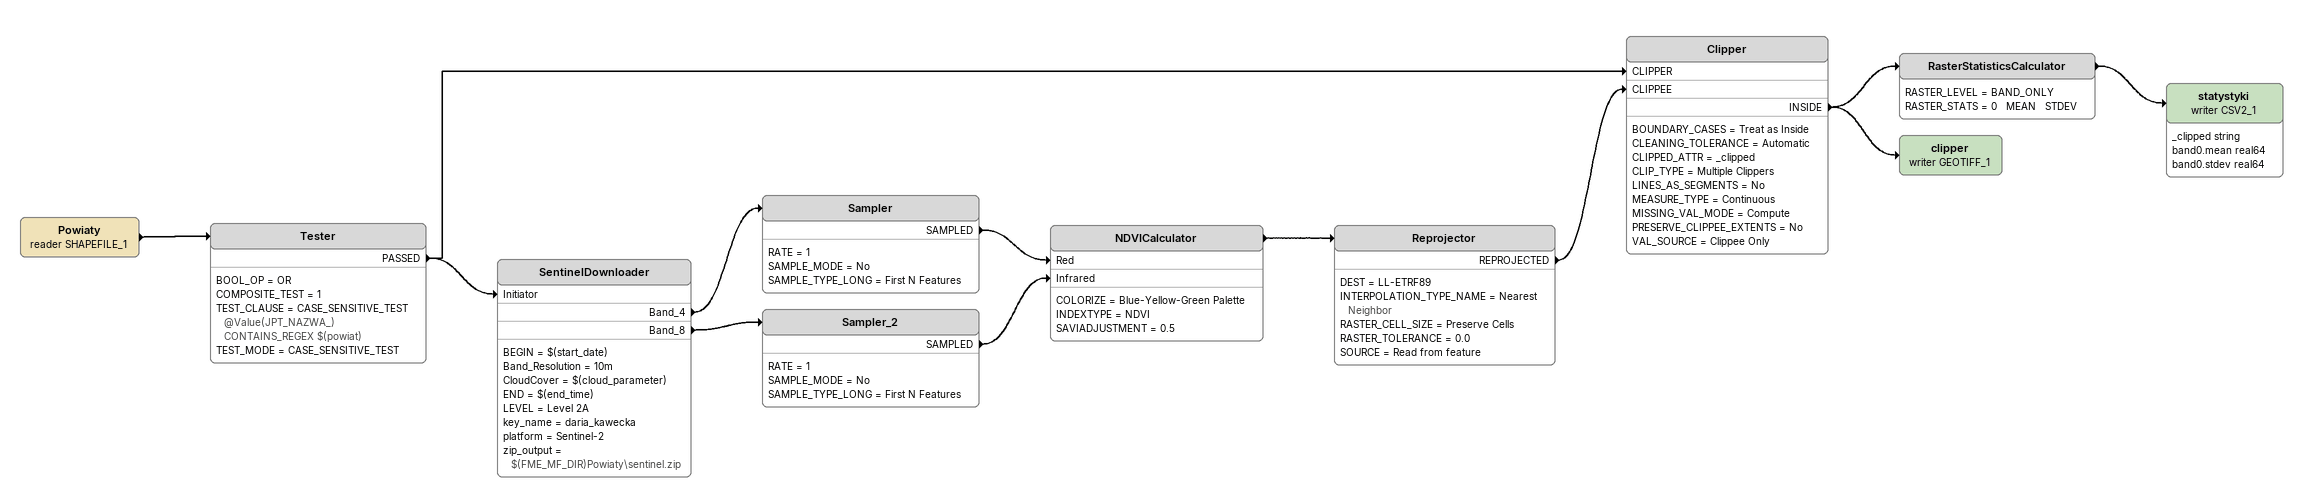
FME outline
Powiaty (reader SHAPEFILE_1)
    -> Tester
Tester
    BOOL_OP = OR
    COMPOSITE_TEST = 1
    TEST_CLAUSE = CASE_SENSITIVE_TEST @Value(JPT_NAZWA_) CONTAINS_REGEX $(powiat)
    TEST_MODE = CASE_SENSITIVE_TEST
    PASSED -> SentinelDownloader [Initiator]
    PASSED -> Clipper [CLIPPER]
SentinelDownloader
    BEGIN = $(start_date)
    Band_Resolution = 10m
    CloudCover = $(cloud_parameter)
    END = $(end_time)
    LEVEL = Level 2A
    key_name = daria_kawecka
    platform = Sentinel-2
    zip_output = $(FME_MF_DIR)Powiaty\sentinel.zip
    Band_4 -> Sampler
    Band_8 -> Sampler_2
Sampler
    RATE = 1
    SAMPLE_MODE = No
    SAMPLE_TYPE_LONG = First N Features
    SAMPLED -> NDVICalculator [Red]
Sampler_2
    RATE = 1
    SAMPLE_MODE = No
    SAMPLE_TYPE_LONG = First N Features
    SAMPLED -> NDVICalculator [Infrared]
NDVICalculator
    COLORIZE = Blue-Yellow-Green Palette
    INDEXTYPE = NDVI
    SAVIADJUSTMENT = 0.5
    -> Reprojector
Reprojector
    DEST = LL-ETRF89
    INTERPOLATION_TYPE_NAME = Nearest Neighbor
    RASTER_CELL_SIZE = Preserve Cells
    RASTER_TOLERANCE = 0.0
    SOURCE = Read from feature
    REPROJECTED -> Clipper [CLIPPEE]
Clipper
    BOUNDARY_CASES = Treat as Inside
    CLEANING_TOLERANCE = Automatic
    CLIPPED_ATTR = _clipped
    CLIP_TYPE = Multiple Clippers
    LINES_AS_SEGMENTS = No
    MEASURE_TYPE = Continuous
    MISSING_VAL_MODE = Compute
    PRESERVE_CLIPPEE_EXTENTS = No
    VAL_SOURCE = Clippee Only
    INSIDE -> clipper (writer GEOTIFF_1)
    INSIDE -> RasterStatisticsCalculator
RasterStatisticsCalculator
    RASTER_LEVEL = BAND_ONLY
    RASTER_STATS = 0   MEAN   STDEV
    -> statystyki (writer CSV2_1)
statystyki (writer CSV2_1)
    attributes: _clipped string, band0.mean real64, band0.stdev real64
clipper (writer GEOTIFF_1)
